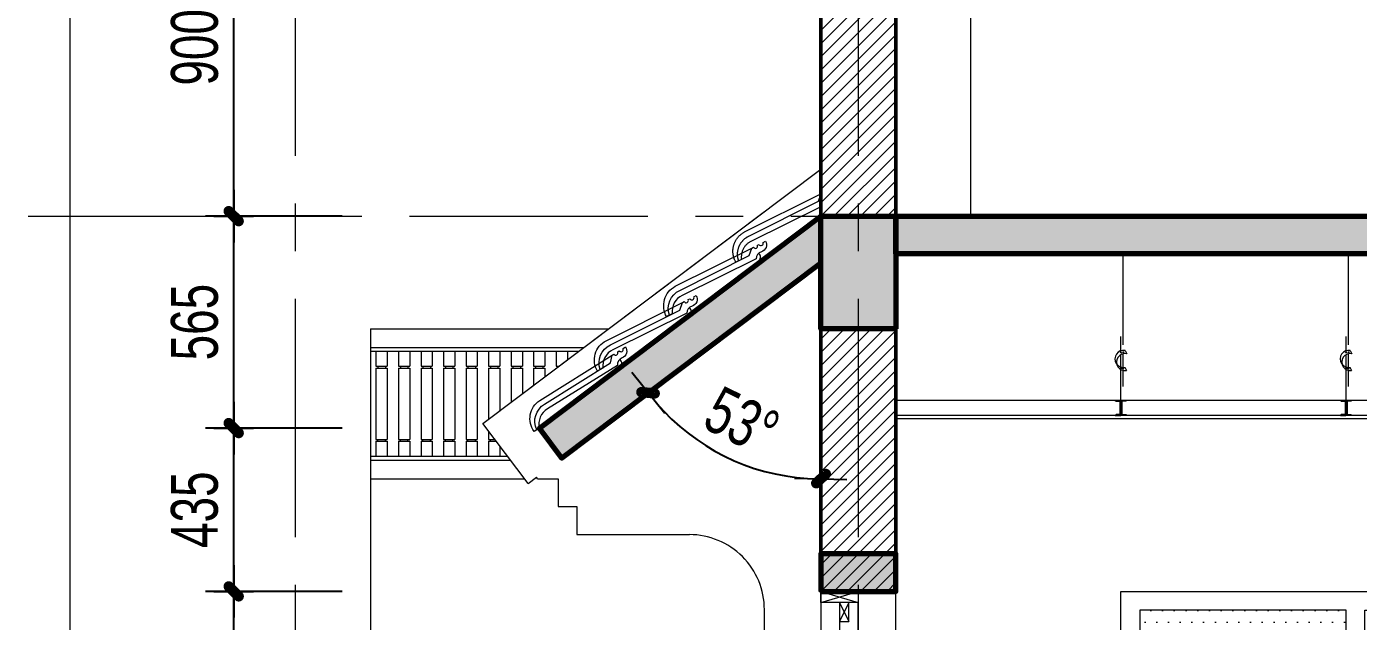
# Model space of a CAD drawing. Header units: inches. Extents: x 88947 to 296847, y 35049 to 161062.
# Drawn here: x 217520 to 221069, y 149428 to 151013 of the extents above; entities that cross this region are included whole.
import ezdxf
from ezdxf.xclip import XClip

# ---------------------------------------------------------------- set-up
doc = ezdxf.new("R2010")
doc.units = ezdxf.units.IN
doc.header["$MEASUREMENT"] = 0
doc.header["$XCLIPFRAME"] = 0
doc.header["$PDMODE"] = 1
doc.linetypes.add('ACAD_ISO03W100', pattern=[30, 12, -18])
doc.linetypes.add('CENTER', pattern=[50.8, 31.75, -6.35, 6.35, -6.35])
for name, color, linetype, lineweight in [('A-Dims', 145, 'Continuous', 25), ('CUA', 42, 'Continuous', 20), ('DIM', 7, 'Continuous', 25), ('HACTH', 8, 'Continuous', 5), ('HATCH', 8, 'Continuous', 5), ('KHUNG 1', 6, 'Continuous', 70), ('KY HIEU', 4, 'Continuous', 25), ('mb$0$CUA', 42, 'Continuous', 20), ('mb$0$net manh', 251, 'Continuous', 5), ('THAY', 3, 'Continuous', 18), ('TRUC', 252, 'ACAD_ISO03W100', 13), ('TUONG', 4, 'Continuous', 50)]:
    doc.layers.add(name, color=color, linetype=linetype, lineweight=lineweight)
doc.styles.add('VNI-HELVE-CONDENSE', font='VNARIAL.TTF', dxfattribs={"width": 0.7})
doc.dimstyles.new('TAS-100', dxfattribs={"dimscale": 50, "dimtxt": 2.5, "dimasz": 0.7, "dimexe": 1.5, "dimexo": 1.5, "dimgap": 0.8, "dimtad": 1, "dimdec": 0, "dimzin": 3, "dimdsep": 46, "dimtxsty": 'VNI-HELVE-CONDENSE', "dimblk": 'TICK', "dimcen": 2.5, "dimclrt": 71, "dimazin": 2, "dimtfac": 0.75, "dimtdec": 0, "dimtix": 1, "dimtmove": 2, "dimatfit": 2, "dimldrblk": 'TICK123', "dimfxl": 1.5, "dimtolj": 1, "dimtzin": 0, "dimarcsym": 0})
pattern_1 = [(45, (219635.79, 149507.526), (-17.6777, 17.6777), [])]
pattern_2 = [(45, (219635.79, 150507.526), (-17.6777, 17.6777), [])]

# ---------------------------------------------------------------- blocks, each defined once
blk = doc.blocks.new('TICK')
at = {"layer": 'A-Dims', "color": 1}
for p, q in [((0, 1.5), (0, -1.5)), ((-2, 0), (2, 0))]:
    blk.add_line(p, q, dxfattribs=at)
at = {"layer": 'A-Dims', "color": 1, "const_width": 0.788}
blk.add_lwpolyline([(-0.33, -0.35), (0.38, 0.38)], dxfattribs=at)
at = {"layer": 'A-Dims', "color": 1, "const_width": 0.394}
for points in [[(0.24, 0.52, -0.414214), (0.52, 0.52, -1)], [(0.52, 0.52, -0.414214), (0.52, 0.24, -1)], [(-0.47, -0.21, 0.414214), (-0.47, -0.49, 1)], [(-0.47, -0.49, 0.414214), (-0.19, -0.49, 1)]]:
    blk.add_lwpolyline(points, format="xyb", dxfattribs=at)
blk = doc.blocks.new('*D2846')
at = {"layer": 'Defpoints', "color": 0}
for p in [(219635.8, 150382.3), (219635.8, 150207.5), (219303.4, 149913.4), (218946.4, 149862.8), (219635.8, 149507.5)]:
    blk.add_point(p, dxfattribs=at)
at = {"layer": 'DIM', "color": 0, "lineweight": -2}
blk.add_arc((219635.8, 150382.3), 574.8, 220.4894, 266.5106, dxfattribs=at)
at = {"layer": 'DIM', "color": 0, "lineweight": -2, "xscale": 35, "yscale": 35, "zscale": 35}
for p, rotation in [((219176.7, 150036.4), 128.7447022025367), ((219635.8, 149807.5), 358.2552977974658)]:
    blk.add_blockref('TICK', p, dxfattribs=dict(at, rotation=rotation))
at = {"layer": 'DIM', "color": 71, "insert": (219425.7, 149960.9), "char_height": 125, "attachment_point": 5, "rotation": 333.5, "style": 'VNI-HELVE-CONDENSE'}
blk.add_mtext('\\A1;53°', dxfattribs=at)
blk = doc.blocks.new('TICK123')
at = {"layer": 'A-Dims', "color": 1}
blk.add_lwpolyline([(0.05, 0, 0, 0.84, 0), (-2.11, 0, 8.4, 8.4, 0)], format="xyseb", dxfattribs=at)
blk = doc.blocks.new('*D4057')
at = {"layer": 'Defpoints', "color": 0}
for p in [(219635.8, 150382.3), (219635.8, 150207.5), (219303.4, 149913.4), (218946.4, 149862.8), (219635.8, 149507.5)]:
    blk.add_point(p, dxfattribs=at)
at = {"layer": 'DIM', "color": 0, "lineweight": -2}
blk.add_arc((219635.8, 150382.3), 574.8, 220.4894, 266.5106, dxfattribs=at)
at = {"layer": 'DIM', "color": 0, "lineweight": -2, "xscale": 35, "yscale": 35, "zscale": 35}
for p, rotation in [((219176.7, 150036.4), 128.744702202537), ((219635.8, 149807.5), 358.2552977974654)]:
    blk.add_blockref('TICK', p, dxfattribs=dict(at, rotation=rotation))
at = {"layer": 'DIM', "color": 71, "insert": (219425.7, 149960.9), "char_height": 125, "attachment_point": 5, "rotation": 333.5, "style": 'VNI-HELVE-CONDENSE'}
blk.add_mtext('\\A1;53°', dxfattribs=at)
blk = doc.blocks.new('A$C08A16807')
blk.add_lwpolyline([(-252.4, -112.1, -0.380933), (-216.6, -50), (-20.9, 17.8), (-11.8, 36.8), (-6.9, 38.5, 0.954486), (4.4, 42.5), (9, 44.1, 0.954486), (20.3, 48), (27.3, 50.5, -0.47847), (12.4, 23.6, 0.356765), (-4.1, 7), (-211.6, -64.2, 0.329869), (-244.5, -109.3), (-260.2, -114.9, -0.426494), (-226.9, -37.7), (-11.9, 36.6)], format="xyb")
blk.add_arc((-3.5, 11.8), 12.3, 286.618, 48.1469)
blk = doc.blocks.new('A$C08282F23')
at = {"layer": 'HACTH'}
h = blk.add_hatch(dxfattribs=at)
h.set_pattern_fill('DOTS', color=256, scale=500, style=0)
h.set_pattern_definition([(0, (-1750, 50), (15.625, 31.25), [0, -31.25])])
h.paths.add_polyline_path([(-1200, 150), (-1200, 2350), (-1750, 2350), (-1750, 150)])
h = blk.add_hatch(dxfattribs=at)
h.set_pattern_fill('DOTS', color=256, scale=500, style=0)
h.set_pattern_definition([(180, (1750, 50), (-15.625, 31.25), [0, -31.25])])
h.paths.add_polyline_path([(1200, 150), (1200, 2350), (1750, 2350), (1750, 150)])
h = blk.add_hatch(dxfattribs=at)
h.set_pattern_fill('DOTS', color=256, scale=500, style=0)
h.set_pattern_definition([(0, (-1010, 90), (15.625, 31.25), [0, -31.25])])
h.paths.add_polyline_path([(-740, 2210), (-1010, 2210), (-1010, 350), (-740, 350)])
h = blk.add_hatch(dxfattribs=at)
h.set_pattern_fill('DOTS', color=256, scale=500, style=0)
h.set_pattern_definition([(0, (-460, 90), (15.625, 31.25), [0, -31.25])])
h.paths.add_polyline_path([(-140, 2210), (-460, 2210), (-460, 350), (-140, 350)])
h = blk.add_hatch(dxfattribs=at)
h.set_pattern_fill('DOTS', color=256, scale=500, style=0)
h.set_pattern_definition([(180, (460, 90), (-15.625, 31.25), [0, -31.25])])
h.paths.add_polyline_path([(140, 2210), (460, 2210), (460, 350), (140, 350)])
h = blk.add_hatch(dxfattribs=at)
h.set_pattern_fill('DOTS', color=256, scale=500, style=0)
h.set_pattern_definition([(180, (1010, 90), (-15.625, 31.25), [0, -31.25])])
h.paths.add_polyline_path([(740, 2210), (1010, 2210), (1010, 350), (740, 350)])
at = {"layer": 'CUA'}
for points in [[(-1200, 100), (-1800, 100), (-1800, 2400), (-1200, 2400)], [(1200, 2400), (-1200, 2400)], [(1200, 100), (1800, 100), (1800, 2400), (1200, 2400)], [(-1200, 150), (-1200, 2350), (-1750, 2350), (-1750, 150), (-1200, 150)], [(-600, 2350), (-1150, 2350), (-1150, 100), (-600, 100), (-600, 2350)], [(600, 2350), (-600, 2350)], [(-600, 100), (-600, 2350)], [(600, 100), (1150, 100), (1150, 2350), (600, 2350), (600, 100)], [(600, 100), (600, 2350)], [(1200, 150), (1200, 2350), (1750, 2350), (1750, 150), (1200, 150)], [(140, 2210), (460, 2210)], [(-1200, 100), (1200, 100)], [(-600, 100), (600, 100)]]:
    blk.add_lwpolyline(points, dxfattribs=at)
for points in [[(0, 2350), (-600, 2350), (-600, 100), (0, 100)], [(0, 2350), (600, 2350), (600, 100), (0, 100)], [(-740, 2210), (-1010, 2210), (-1010, 350), (-740, 350)], [(-140, 2210), (-460, 2210), (-460, 350), (-140, 350)], [(140, 2210), (460, 2210), (460, 350), (140, 350)], [(740, 2210), (1010, 2210), (1010, 350), (740, 350)]]:
    blk.add_lwpolyline(points, close=True, dxfattribs=at)
blk = doc.blocks.new('A$C7B57405B')
at = {"layer": 'THAY'}
for p, q in [((0, 0), (1500, 0)), ((0, 0), (0, -60)), ((1500, 0), (1500, -60)), ((1800, 0), (3800, 0)), ((1800, 0), (1800, -60)), ((0, -50), (1500, -50)), ((0, -60), (1500, -60)), ((15, -60), (15, -100)), ((45, -60), (45, -100)), ((75, -60), (75, -100)), ((105, -60), (105, -100)), ((135, -60), (135, -100)), ((165, -60), (165, -100)), ((195, -60), (195, -100)), ((225, -60), (225, -100)), ((255, -60), (255, -100)), ((285, -60), (285, -100)), ((315, -60), (315, -100)), ((345, -60), (345, -100)), ((375, -60), (375, -100)), ((405, -60), (405, -100)), ((435, -60), (435, -100)), ((465, -60), (465, -100)), ((495, -60), (495, -100)), ((525, -60), (525, -100)), ((555, -60), (555, -100)), ((585, -60), (585, -100)), ((615, -60), (615, -100)), ((645, -60), (645, -100)), ((675, -60), (675, -100)), ((705, -60), (705, -100)), ((735, -60), (735, -100)), ((765, -60), (765, -100)), ((795, -60), (795, -100)), ((825, -60), (825, -100)), ((855, -60), (855, -100)), ((885, -60), (885, -100)), ((915, -60), (915, -100)), ((945, -60), (945, -100)), ((975, -60), (975, -100)), ((1005, -60), (1005, -100)), ((1035, -60), (1035, -100)), ((1065, -60), (1065, -100)), ((1095, -60), (1095, -100)), ((1125, -60), (1125, -100)), ((1155, -60), (1155, -100)), ((1185, -60), (1185, -100)), ((1215, -60), (1215, -100)), ((1245, -60), (1245, -100)), ((1275, -60), (1275, -100)), ((1305, -60), (1305, -100)), ((1335, -60), (1335, -100)), ((1365, -60), (1365, -100)), ((1395, -60), (1395, -100)), ((1425, -60), (1425, -100)), ((1455, -60), (1455, -100)), ((1485, -60), (1485, -100)), ((1800, -50), (3800, -50)), ((1800, -60), (3800, -60)), ((1825, -60), (1825, -100)), ((1855, -60), (1855, -100)), ((1885, -60), (1885, -100)), ((1915, -60), (1915, -100)), ((1945, -60), (1945, -100)), ((1975, -60), (1975, -100)), ((2005, -60), (2005, -100)), ((2035, -60), (2035, -100)), ((2065, -60), (2065, -100)), ((2095, -60), (2095, -100)), ((2125, -60), (2125, -100)), ((2155, -60), (2155, -100)), ((2185, -60), (2185, -100)), ((2215, -60), (2215, -100)), ((2245, -60), (2245, -100)), ((2275, -60), (2275, -100)), ((2305, -60), (2305, -100)), ((2335, -60), (2335, -100)), ((2365, -60), (2365, -100)), ((2395, -60), (2395, -100)), ((2425, -60), (2425, -100)), ((2455, -60), (2455, -100)), ((2485, -60), (2485, -100)), ((2515, -60), (2515, -100)), ((2545, -60), (2545, -100)), ((2575, -60), (2575, -100)), ((2605, -60), (2605, -100)), ((15, -100), (45, -100)), ((15, -105), (45, -105)), ((15, -105), (15, -295)), ((20, -100), (20, -105)), ((40, -100), (40, -105)), ((45, -105), (45, -295)), ((75, -100), (105, -100)), ((75, -105), (105, -105)), ((75, -105), (75, -295)), ((80, -100), (80, -105)), ((100, -100), (100, -105)), ((105, -105), (105, -295)), ((135, -100), (165, -100)), ((135, -105), (165, -105)), ((135, -105), (135, -295)), ((140, -100), (140, -105)), ((160, -100), (160, -105)), ((165, -105), (165, -295)), ((195, -100), (225, -100)), ((195, -105), (225, -105)), ((195, -105), (195, -295)), ((200, -100), (200, -105)), ((220, -100), (220, -105)), ((225, -105), (225, -295)), ((255, -100), (285, -100)), ((255, -105), (285, -105)), ((255, -105), (255, -295)), ((260, -100), (260, -105)), ((280, -100), (280, -105)), ((285, -105), (285, -295)), ((315, -100), (345, -100)), ((315, -105), (345, -105)), ((315, -105), (315, -295)), ((320, -100), (320, -105)), ((340, -100), (340, -105)), ((345, -105), (345, -295)), ((375, -100), (405, -100)), ((375, -105), (405, -105)), ((375, -105), (375, -295)), ((380, -100), (380, -105)), ((400, -100), (400, -105)), ((405, -105), (405, -295)), ((435, -100), (465, -100)), ((435, -105), (465, -105)), ((435, -105), (435, -295)), ((440, -100), (440, -105)), ((460, -100), (460, -105)), ((465, -105), (465, -295)), ((495, -100), (525, -100)), ((495, -105), (525, -105)), ((495, -105), (495, -295)), ((500, -100), (500, -105)), ((520, -100), (520, -105)), ((525, -105), (525, -295)), ((555, -100), (585, -100)), ((555, -105), (585, -105)), ((555, -105), (555, -295)), ((560, -100), (560, -105)), ((580, -100), (580, -105)), ((585, -105), (585, -295)), ((615, -100), (645, -100)), ((615, -105), (645, -105)), ((615, -105), (615, -295)), ((620, -100), (620, -105)), ((640, -100), (640, -105)), ((645, -105), (645, -295)), ((675, -100), (705, -100)), ((675, -105), (705, -105)), ((675, -105), (675, -295)), ((680, -100), (680, -105)), ((700, -100), (700, -105)), ((705, -105), (705, -295)), ((735, -100), (765, -100)), ((735, -105), (765, -105)), ((735, -105), (735, -295)), ((740, -100), (740, -105)), ((760, -100), (760, -105)), ((765, -105), (765, -295)), ((795, -100), (825, -100)), ((795, -105), (825, -105)), ((795, -105), (795, -295)), ((800, -100), (800, -105)), ((820, -100), (820, -105)), ((825, -105), (825, -295)), ((855, -100), (885, -100)), ((855, -105), (885, -105)), ((855, -105), (855, -295)), ((860, -100), (860, -105)), ((880, -100), (880, -105)), ((885, -105), (885, -295)), ((915, -100), (945, -100)), ((915, -105), (945, -105)), ((915, -105), (915, -295)), ((920, -100), (920, -105)), ((940, -100), (940, -105)), ((945, -105), (945, -295)), ((975, -100), (1005, -100)), ((975, -105), (1005, -105)), ((975, -105), (975, -295)), ((980, -100), (980, -105)), ((1000, -100), (1000, -105)), ((1005, -105), (1005, -295)), ((1035, -100), (1065, -100)), ((1035, -105), (1065, -105)), ((1035, -105), (1035, -295)), ((1040, -100), (1040, -105)), ((1060, -100), (1060, -105)), ((1065, -105), (1065, -295)), ((1095, -100), (1125, -100)), ((1095, -105), (1125, -105)), ((1095, -105), (1095, -295)), ((1100, -100), (1100, -105)), ((1120, -100), (1120, -105)), ((1125, -105), (1125, -295)), ((1155, -100), (1185, -100)), ((1155, -105), (1185, -105)), ((1155, -105), (1155, -295)), ((1160, -100), (1160, -105)), ((1180, -100), (1180, -105)), ((1185, -105), (1185, -295)), ((1215, -100), (1245, -100)), ((1215, -105), (1245, -105)), ((1215, -105), (1215, -295)), ((1220, -100), (1220, -105)), ((1240, -100), (1240, -105)), ((1245, -105), (1245, -295)), ((1275, -100), (1305, -100)), ((1275, -105), (1305, -105)), ((1275, -105), (1275, -295)), ((1280, -100), (1280, -105)), ((1300, -100), (1300, -105)), ((1305, -105), (1305, -295)), ((1335, -100), (1365, -100)), ((1335, -105), (1365, -105)), ((1335, -105), (1335, -295)), ((1340, -100), (1340, -105)), ((1360, -100), (1360, -105)), ((1365, -105), (1365, -295)), ((1395, -100), (1425, -100)), ((1395, -105), (1425, -105)), ((1395, -105), (1395, -295)), ((1400, -100), (1400, -105)), ((1420, -100), (1420, -105)), ((1425, -105), (1425, -295)), ((1455, -100), (1485, -100)), ((1455, -105), (1485, -105)), ((1455, -105), (1455, -295)), ((1460, -100), (1460, -105)), ((1480, -100), (1480, -105)), ((1485, -105), (1485, -295)), ((1825, -100), (1855, -100)), ((1825, -105), (1855, -105)), ((1825, -105), (1825, -295)), ((1830, -100), (1830, -105)), ((1850, -100), (1850, -105)), ((1855, -105), (1855, -295)), ((1885, -100), (1915, -100)), ((1885, -105), (1915, -105)), ((1885, -105), (1885, -295)), ((1890, -100), (1890, -105)), ((1910, -100), (1910, -105)), ((1915, -105), (1915, -295)), ((1945, -100), (1975, -100)), ((1945, -105), (1975, -105)), ((1945, -105), (1945, -295)), ((1950, -100), (1950, -105)), ((1970, -100), (1970, -105)), ((1975, -105), (1975, -295)), ((2005, -100), (2035, -100)), ((2005, -105), (2035, -105)), ((2005, -105), (2005, -295)), ((2010, -100), (2010, -105)), ((2030, -100), (2030, -105)), ((2035, -105), (2035, -295)), ((2065, -100), (2095, -100)), ((2065, -105), (2095, -105)), ((2065, -105), (2065, -295)), ((2070, -100), (2070, -105)), ((2090, -100), (2090, -105)), ((2095, -105), (2095, -295)), ((2125, -100), (2155, -100)), ((2125, -105), (2155, -105)), ((2125, -105), (2125, -295)), ((2130, -100), (2130, -105)), ((2150, -100), (2150, -105)), ((2155, -105), (2155, -295)), ((2185, -100), (2215, -100)), ((2185, -105), (2215, -105)), ((2185, -105), (2185, -295)), ((2190, -100), (2190, -105)), ((2210, -100), (2210, -105)), ((2215, -105), (2215, -295)), ((2245, -100), (2275, -100)), ((2245, -105), (2275, -105)), ((2245, -105), (2245, -295)), ((2250, -100), (2250, -105)), ((2270, -100), (2270, -105)), ((2275, -105), (2275, -295)), ((2305, -100), (2335, -100)), ((2305, -105), (2335, -105)), ((2305, -105), (2305, -295)), ((2310, -100), (2310, -105)), ((2330, -100), (2330, -105)), ((2335, -105), (2335, -295)), ((2365, -100), (2395, -100)), ((2365, -105), (2395, -105)), ((2365, -105), (2365, -295)), ((2370, -100), (2370, -105)), ((2390, -100), (2390, -105)), ((2395, -105), (2395, -295)), ((2425, -100), (2455, -100)), ((2425, -105), (2455, -105)), ((2425, -105), (2425, -295)), ((2430, -100), (2430, -105)), ((2450, -100), (2450, -105)), ((2455, -105), (2455, -295)), ((2485, -100), (2515, -100)), ((2485, -105), (2515, -105)), ((2485, -105), (2485, -295)), ((2490, -100), (2490, -105)), ((2510, -100), (2510, -105)), ((2515, -105), (2515, -295)), ((2545, -100), (2575, -100)), ((2545, -105), (2575, -105)), ((2545, -105), (2545, -295)), ((2550, -100), (2550, -105)), ((2570, -100), (2570, -105)), ((2575, -105), (2575, -295)), ((2605, -100), (2635, -100)), ((2605, -105), (2635, -105)), ((2605, -105), (2605, -295)), ((2610, -100), (2610, -105)), ((2630, -100), (2630, -105)), ((15, -295), (45, -295)), ((15, -300), (45, -300)), ((15, -300), (15, -340)), ((20, -300), (20, -295)), ((40, -300), (40, -295)), ((45, -300), (45, -340)), ((75, -295), (105, -295)), ((75, -300), (105, -300)), ((75, -300), (75, -340)), ((80, -300), (80, -295)), ((100, -300), (100, -295)), ((105, -300), (105, -340)), ((135, -295), (165, -295)), ((135, -300), (165, -300)), ((135, -300), (135, -340)), ((140, -300), (140, -295)), ((160, -300), (160, -295)), ((165, -300), (165, -340)), ((195, -295), (225, -295)), ((195, -300), (225, -300)), ((195, -300), (195, -340)), ((200, -300), (200, -295)), ((220, -300), (220, -295)), ((225, -300), (225, -340)), ((255, -295), (285, -295)), ((255, -300), (285, -300)), ((255, -300), (255, -340)), ((260, -300), (260, -295)), ((280, -300), (280, -295)), ((285, -300), (285, -340)), ((315, -295), (345, -295)), ((315, -300), (345, -300)), ((315, -300), (315, -340)), ((320, -300), (320, -295)), ((340, -300), (340, -295)), ((345, -300), (345, -340)), ((375, -295), (405, -295)), ((375, -300), (405, -300)), ((375, -300), (375, -340)), ((380, -300), (380, -295)), ((400, -300), (400, -295)), ((405, -300), (405, -340)), ((435, -295), (465, -295)), ((435, -300), (465, -300)), ((435, -300), (435, -340)), ((440, -300), (440, -295)), ((460, -300), (460, -295)), ((465, -300), (465, -340)), ((495, -295), (525, -295)), ((495, -300), (525, -300)), ((495, -300), (495, -340)), ((500, -300), (500, -295)), ((520, -300), (520, -295)), ((525, -300), (525, -340)), ((555, -295), (585, -295)), ((555, -300), (585, -300)), ((555, -300), (555, -340)), ((560, -300), (560, -295)), ((580, -300), (580, -295)), ((585, -300), (585, -340)), ((615, -295), (645, -295)), ((615, -300), (645, -300)), ((615, -300), (615, -340)), ((620, -300), (620, -295)), ((640, -300), (640, -295)), ((645, -300), (645, -340)), ((675, -295), (705, -295)), ((675, -300), (705, -300)), ((675, -300), (675, -340)), ((680, -300), (680, -295)), ((700, -300), (700, -295)), ((705, -300), (705, -340)), ((735, -295), (765, -295)), ((735, -300), (765, -300)), ((735, -300), (735, -340)), ((740, -300), (740, -295)), ((760, -300), (760, -295)), ((765, -300), (765, -340)), ((795, -295), (825, -295)), ((795, -300), (825, -300)), ((795, -300), (795, -340)), ((800, -300), (800, -295)), ((820, -300), (820, -295)), ((825, -300), (825, -340)), ((855, -295), (885, -295)), ((855, -300), (885, -300)), ((855, -300), (855, -340)), ((860, -300), (860, -295)), ((880, -300), (880, -295)), ((885, -300), (885, -340)), ((915, -295), (945, -295)), ((915, -300), (945, -300)), ((915, -300), (915, -340)), ((920, -300), (920, -295)), ((940, -300), (940, -295)), ((945, -300), (945, -340)), ((975, -295), (1005, -295)), ((975, -300), (1005, -300)), ((975, -300), (975, -340)), ((980, -300), (980, -295)), ((1000, -300), (1000, -295)), ((1005, -300), (1005, -340)), ((1035, -295), (1065, -295)), ((1035, -300), (1065, -300)), ((1035, -300), (1035, -340)), ((1040, -300), (1040, -295)), ((1060, -300), (1060, -295)), ((1065, -300), (1065, -340)), ((1095, -295), (1125, -295)), ((1095, -300), (1125, -300)), ((1095, -300), (1095, -340)), ((1100, -300), (1100, -295)), ((1120, -300), (1120, -295)), ((1125, -300), (1125, -340)), ((1155, -295), (1185, -295)), ((1155, -300), (1185, -300)), ((1155, -300), (1155, -340)), ((1160, -300), (1160, -295)), ((1180, -300), (1180, -295)), ((1185, -300), (1185, -340)), ((1215, -295), (1245, -295)), ((1215, -300), (1245, -300)), ((1215, -300), (1215, -340)), ((1220, -300), (1220, -295)), ((1240, -300), (1240, -295)), ((1245, -300), (1245, -340)), ((1275, -295), (1305, -295)), ((1275, -300), (1305, -300)), ((1275, -300), (1275, -340)), ((1280, -300), (1280, -295)), ((1300, -300), (1300, -295)), ((1305, -300), (1305, -340)), ((1335, -295), (1365, -295)), ((1335, -300), (1365, -300)), ((1335, -300), (1335, -340)), ((1340, -300), (1340, -295)), ((1360, -300), (1360, -295)), ((1365, -300), (1365, -340)), ((1395, -295), (1425, -295)), ((1395, -300), (1425, -300)), ((1395, -300), (1395, -340)), ((1400, -300), (1400, -295)), ((1420, -300), (1420, -295)), ((1425, -300), (1425, -340)), ((1455, -295), (1485, -295)), ((1455, -300), (1485, -300)), ((1455, -300), (1455, -340)), ((1460, -300), (1460, -295)), ((1480, -300), (1480, -295)), ((1485, -300), (1485, -340)), ((1825, -295), (1855, -295)), ((1825, -300), (1855, -300)), ((1825, -300), (1825, -340)), ((1830, -300), (1830, -295)), ((1850, -300), (1850, -295)), ((1855, -300), (1855, -340)), ((1885, -295), (1915, -295)), ((1885, -300), (1915, -300)), ((1885, -300), (1885, -340)), ((1890, -300), (1890, -295)), ((1910, -300), (1910, -295)), ((1915, -300), (1915, -340)), ((1945, -295), (1975, -295)), ((1945, -300), (1975, -300)), ((1945, -300), (1945, -340)), ((1950, -300), (1950, -295)), ((1970, -300), (1970, -295)), ((1975, -300), (1975, -340)), ((2005, -295), (2035, -295)), ((2005, -300), (2035, -300)), ((2005, -300), (2005, -340)), ((2010, -300), (2010, -295)), ((2030, -300), (2030, -295)), ((2035, -300), (2035, -340)), ((2065, -295), (2095, -295)), ((2065, -300), (2095, -300)), ((2065, -300), (2065, -340)), ((2070, -300), (2070, -295)), ((2090, -300), (2090, -295)), ((2095, -300), (2095, -340)), ((2125, -295), (2155, -295)), ((2125, -300), (2155, -300)), ((2125, -300), (2125, -340)), ((2130, -300), (2130, -295)), ((2150, -300), (2150, -295)), ((2155, -300), (2155, -340)), ((2185, -295), (2215, -295)), ((2185, -300), (2215, -300)), ((2185, -300), (2185, -340)), ((2190, -300), (2190, -295)), ((2210, -300), (2210, -295)), ((2215, -300), (2215, -340)), ((2245, -295), (2275, -295)), ((2245, -300), (2275, -300)), ((2245, -300), (2245, -340)), ((2250, -300), (2250, -295)), ((2270, -300), (2270, -295)), ((2275, -300), (2275, -340)), ((2305, -295), (2335, -295)), ((2305, -300), (2335, -300)), ((2305, -300), (2305, -340)), ((2310, -300), (2310, -295)), ((2330, -300), (2330, -295)), ((2335, -300), (2335, -340)), ((2365, -295), (2395, -295)), ((2365, -300), (2395, -300)), ((2365, -300), (2365, -340)), ((2370, -300), (2370, -295)), ((2390, -300), (2390, -295)), ((2395, -300), (2395, -340)), ((2425, -295), (2455, -295)), ((2425, -300), (2455, -300)), ((2425, -300), (2425, -340)), ((2430, -300), (2430, -295)), ((2450, -300), (2450, -295)), ((2455, -300), (2455, -340)), ((2485, -295), (2515, -295)), ((2485, -300), (2515, -300)), ((2485, -300), (2485, -340)), ((2490, -300), (2490, -295)), ((2510, -300), (2510, -295)), ((2515, -300), (2515, -340)), ((2545, -295), (2575, -295)), ((2545, -300), (2575, -300)), ((2545, -300), (2545, -340)), ((2550, -300), (2550, -295)), ((2570, -300), (2570, -295)), ((2575, -300), (2575, -340)), ((2605, -295), (2635, -295)), ((2605, -300), (2635, -300)), ((2605, -300), (2605, -340)), ((2610, -300), (2610, -295)), ((2630, -300), (2630, -295)), ((0, -340), (1500, -340)), ((0, -340), (0, -400)), ((0, -350), (1500, -350)), ((1500, -340), (1500, -400)), ((1800, -340), (3800, -340)), ((1800, -340), (1800, -400)), ((1800, -350), (3800, -350)), ((0, -400), (1500, -400)), ((1800, -400), (3800, -400))]:
    blk.add_line(p, q, dxfattribs=at)
blk = doc.blocks.new('*D4077')
at = {"layer": 'Defpoints', "color": 0}
for p in [(218071.6, 150507.5), (218435.8, 150507.5), (218435.8, 149942.7)]:
    blk.add_point(p, dxfattribs=at)
at = {"layer": 'DIM', "color": 0, "lineweight": -2}
for p, q in [((218360.8, 150507.5), (217996.6, 150507.5)), ((218071.6, 149977.7), (218071.6, 150472.5)), ((218360.8, 149942.7), (217996.6, 149942.7))]:
    blk.add_line(p, q, dxfattribs=at)
at = {"layer": 'DIM', "color": 0, "lineweight": -2, "xscale": 35, "yscale": 35, "zscale": 35}
for p, rotation in [((218071.6, 150507.5), 90), ((218071.6, 149942.7), 270)]:
    blk.add_blockref('TICK', p, dxfattribs=dict(at, rotation=rotation))
at = {"layer": 'DIM', "color": 71, "insert": (217967.8, 150225.1), "char_height": 125, "attachment_point": 5, "rotation": 90, "style": 'VNI-HELVE-CONDENSE'}
blk.add_mtext('\\A1;565', dxfattribs=at)
blk = doc.blocks.new('*D4078')
at = {"layer": 'Defpoints', "color": 0}
for p in [(218071.6, 151407.5), (218435.8, 151407.5), (218435.8, 150507.5)]:
    blk.add_point(p, dxfattribs=at)
at = {"layer": 'DIM', "color": 0, "lineweight": -2}
for p, q in [((218360.8, 151407.5), (217996.6, 151407.5)), ((218071.6, 150542.5), (218071.6, 151372.5)), ((218360.8, 150507.5), (217996.6, 150507.5))]:
    blk.add_line(p, q, dxfattribs=at)
at = {"layer": 'DIM', "color": 0, "lineweight": -2, "xscale": 35, "yscale": 35, "zscale": 35}
for p, rotation in [((218071.6, 151407.5), 90), ((218071.6, 150507.5), 270)]:
    blk.add_blockref('TICK', p, dxfattribs=dict(at, rotation=rotation))
at = {"layer": 'DIM', "color": 71, "insert": (217967.8, 150957.5), "char_height": 125, "attachment_point": 5, "rotation": 90, "style": 'VNI-HELVE-CONDENSE'}
blk.add_mtext('\\A1;900', dxfattribs=at)
blk = doc.blocks.new('*D4074')
at = {"layer": 'Defpoints', "color": 0}
for p in [(218071.6, 149507.5), (218435.8, 149507.5), (218435.8, 147207.5)]:
    blk.add_point(p, dxfattribs=at)
at = {"layer": 'DIM', "color": 0, "lineweight": -2}
for p, q in [((218360.8, 149507.5), (217996.6, 149507.5)), ((218071.6, 147242.5), (218071.6, 149472.5)), ((218360.8, 147207.5), (217996.6, 147207.5))]:
    blk.add_line(p, q, dxfattribs=at)
at = {"layer": 'DIM', "color": 0, "lineweight": -2, "xscale": 35, "yscale": 35, "zscale": 35}
for p, rotation in [((218071.6, 149507.5), 90), ((218071.6, 147207.5), 270)]:
    blk.add_blockref('TICK', p, dxfattribs=dict(at, rotation=rotation))
at = {"layer": 'DIM', "color": 71, "insert": (217967.7, 148357.5), "char_height": 125, "attachment_point": 5, "rotation": 90, "style": 'VNI-HELVE-CONDENSE'}
blk.add_mtext('\\A1;2300', dxfattribs=at)
blk = doc.blocks.new('*D4075')
at = {"layer": 'Defpoints', "color": 0}
for p in [(218071.6, 149942.7), (218435.8, 149942.7), (218435.8, 149507.5)]:
    blk.add_point(p, dxfattribs=at)
at = {"layer": 'DIM', "color": 0, "lineweight": -2}
for p, q in [((218360.8, 149942.7), (217996.6, 149942.7)), ((218071.6, 149542.5), (218071.6, 149907.7)), ((218360.8, 149507.5), (217996.6, 149507.5))]:
    blk.add_line(p, q, dxfattribs=at)
at = {"layer": 'DIM', "color": 0, "lineweight": -2, "xscale": 35, "yscale": 35, "zscale": 35}
for p, rotation in [((218071.6, 149942.7), 90), ((218071.6, 149507.5), 270)]:
    blk.add_blockref('TICK', p, dxfattribs=dict(at, rotation=rotation))
at = {"layer": 'DIM', "color": 71, "insert": (217967.7, 149725.1), "char_height": 125, "attachment_point": 5, "rotation": 90, "style": 'VNI-HELVE-CONDENSE'}
blk.add_mtext('\\A1;435', dxfattribs=at)

msp = doc.modelspace()

# ---------------------------------------------------------------- hatches: boundary and pattern name
at = {"layer": 'HACTH'}
h = msp.add_hatch(dxfattribs=at)
h.set_pattern_fill('ANSI31', color=256, scale=200, style=0)
h.set_pattern_definition(pattern_2)
h.paths.add_polyline_path([(219835.8, 151407.5), (219635.8, 151407.5), (219635.8, 150507.5), (219835.8, 150507.5)])
h = msp.add_hatch(dxfattribs=at)
h.set_pattern_fill('ANSI31', color=256, scale=200, style=0)
h.set_pattern_definition(pattern_2)
h.paths.add_polyline_path([(219835.8, 151407.5), (219635.8, 151407.5), (219635.8, 150507.5), (219835.8, 150507.5)])
h = msp.add_hatch(dxfattribs=at)
h.set_pattern_fill('ANSI31', color=256, scale=200, style=0)
h.set_pattern_definition(pattern_2)
h.paths.add_polyline_path([(219835.8, 151407.5), (219635.8, 151407.5), (219635.8, 150507.5), (219835.8, 150507.5)])
h = msp.add_hatch(dxfattribs=at)
h.set_pattern_fill('ANSI31', color=256, scale=200, style=0)
h.set_pattern_definition(pattern_2)
h.paths.add_polyline_path([(219835.8, 151407.5), (219635.8, 151407.5), (219635.8, 150507.5), (219835.8, 150507.5)])
h = msp.add_hatch(dxfattribs=at)
h.set_pattern_fill('ANSI31', color=256, scale=200, style=0)
h.set_pattern_definition(pattern_1)
h.paths.add_polyline_path([(219835.8, 150207.5), (219635.8, 150207.5), (219635.8, 149507.5), (219835.8, 149507.5)])
h = msp.add_hatch(dxfattribs=at)
h.set_pattern_fill('ANSI31', color=256, scale=200, style=0)
h.set_pattern_definition(pattern_1)
h.paths.add_polyline_path([(219835.8, 150207.5), (219635.8, 150207.5), (219635.8, 149507.5), (219835.8, 149507.5)])
h = msp.add_hatch(dxfattribs=at)
h.set_pattern_fill('ANSI31', color=256, scale=200, style=0)
h.set_pattern_definition(pattern_1)
h.paths.add_polyline_path([(219835.8, 150207.5), (219635.8, 150207.5), (219635.8, 149507.5), (219835.8, 149507.5)])
h = msp.add_hatch(dxfattribs=at)
h.set_pattern_fill('ANSI31', color=256, scale=200, style=0)
h.set_pattern_definition(pattern_1)
h.paths.add_polyline_path([(219835.8, 150207.5), (219635.8, 150207.5), (219635.8, 149507.5), (219835.8, 149507.5)])
at = {"layer": 'KHUNG 1'}
msp.add_hatch(color=256, dxfattribs=at).paths.add_polyline_path([(219635.8, 150507.5), (218886.2, 149942.7), (218946.4, 149862.8), (219635.8, 150382.3)])

# ---------------------------------------------------------------- linework, layer by layer
at = {"layer": 'CUA'}
for points in [[(219635.8, 149507.5), (219735.8, 149507.5), (219735.8, 149477.5), (219635.8, 149477.5)], [(219710.8, 149477.5), (219685.8, 149477.5), (219685.8, 149427.5), (219710.8, 149427.5)]]:
    msp.add_lwpolyline(points, close=True, dxfattribs=at)
at = {"layer": 'HATCH'}
for p, q in [((220442, 150164.3), (220442, 150407.5)), ((221042, 150164.3), (221042, 150407.5)), ((220435.8, 150143), (220435.8, 150186.9)), ((221035.8, 150143), (221035.8, 150186.9)), ((220447, 150149.5), (220451.2, 150140.8)), ((221047, 150149.5), (221051.2, 150140.8)), ((220435.8, 150101.4), (220435.8, 150138.5)), ((220442, 150099.9), (220442, 150140.2)), ((221035.8, 150101.4), (221035.8, 150138.5)), ((221042, 150099.9), (221042, 150140.2)), ((220435.8, 150016.5), (220435.8, 150098.4)), ((220442, 150053.4), (220442, 150096.6)), ((220446.2, 150104.6), (220450.4, 150096)), ((221035.8, 150016.5), (221035.8, 150098.4)), ((221042, 150053.4), (221042, 150096.6)), ((221046.2, 150104.6), (221050.4, 150096))]:
    msp.add_line(p, q, dxfattribs=at)
for points in [[(226035.8, 150016.5), (219835.8, 150016.5)], [(226035.8, 149976.5), (219835.8, 149976.5)]]:
    msp.add_lwpolyline(points, dxfattribs=at)
for points in [[(220435.3, 150016.5), (220420.8, 150016.5), (220422.8, 150014.5), (220433.3, 150014.5), (220433.3, 149978.5), (220422.8, 149978.5), (220420.8, 149976.5), (220435.3, 149976.5)], [(220436.3, 150016.5), (220450.8, 150016.5), (220448.8, 150014.5), (220438.3, 150014.5), (220438.3, 149978.5), (220448.8, 149978.5), (220450.8, 149976.5), (220436.3, 149976.5)], [(221035.3, 150016.5), (221020.8, 150016.5), (221022.8, 150014.5), (221033.3, 150014.5), (221033.3, 149978.5), (221022.8, 149978.5), (221020.8, 149976.5), (221035.3, 149976.5)], [(221036.3, 150016.5), (221050.8, 150016.5), (221048.8, 150014.5), (221038.3, 150014.5), (221038.3, 149978.5), (221048.8, 149978.5), (221050.8, 149976.5), (221036.3, 149976.5)]]:
    msp.add_lwpolyline(points, close=True, dxfattribs=at)
for centre in [(220442.8, 150127.1), (221042.8, 150127.1), (220447, 150118.5), (221047, 150118.5)]:
    msp.add_arc(centre, 22.8, 79.2898, 278.6516, dxfattribs=at)
for centre, start_param, end_param in [((220435.9, 150143.8), 1.570796326806104, 7.85398163398569), ((220442.3, 150145.1), 1.570796326805798, 7.853981633985384), ((221035.9, 150143.8), 1.570796326806104, 7.85398163398569), ((221042.3, 150145.1), 1.570796326805798, 7.853981633985384)]:
    msp.add_ellipse(centre, major_axis=(1.5, 0.61), ratio=0.439393, start_param=start_param, end_param=end_param, dxfattribs=at)
for centre in [(220435.9, 150102), (220441.7, 150100.7), (221035.9, 150102), (221041.7, 150100.7)]:
    msp.add_ellipse(centre, major_axis=(-1.54, 0.67), ratio=0.366384, dxfattribs=at)
at = {"layer": 'KHUNG 1'}
msp.add_lwpolyline([(219635.8, 150507.5), (218886.2, 149942.7), (218946.4, 149862.8), (219635.8, 150382.3), (219635.8, 150507.5)], dxfattribs=at)
for points in [[(219835.8, 150207.5), (219635.8, 150207.5), (219635.8, 150507.5), (219835.8, 150507.5)], [(224835.8, 150407.5), (219835.8, 150407.5), (219835.8, 150507.5), (224835.8, 150507.5)], [(219635.8, 149507.5), (219835.8, 149507.5), (219835.8, 149607.5), (219635.8, 149607.5)]]:
    msp.add_lwpolyline(points, close=True, dxfattribs=at)
for points in [[(219835.8, 150507.5), (219635.8, 150507.5), (219835.8, 150207.5), (219635.8, 150207.5)], [(224835.8, 150507.5), (219835.8, 150507.5), (224835.8, 150407.5), (219835.8, 150407.5)], [(219635.8, 149607.5), (219835.8, 149607.5), (219635.8, 149507.5), (219835.8, 149507.5)]]:
    msp.add_solid(points, dxfattribs=at)
at = {"layer": 'mb$0$CUA'}
for points in [[(219635.8, 149507.5), (219635.8, 147207.5), (219835.8, 147207.5), (219835.8, 149507.5)], [(219635.8, 147207.5), (219735.8, 147207.5), (219735.8, 149477.5), (219635.8, 149477.5)], [(219685.8, 147237.5), (219735.8, 147237.5), (219735.8, 149477.5), (219685.8, 149477.5)]]:
    msp.add_lwpolyline(points, close=True, dxfattribs=at)
at = {"layer": 'mb$0$net manh'}
for points in [[(219635.8, 149507.5), (219735.8, 149477.5)], [(219635.8, 149477.5), (219735.8, 149507.5)], [(219685.8, 149477.5), (219710.8, 149427.5)], [(219710.8, 149477.5), (219685.8, 149427.5)]]:
    msp.add_lwpolyline(points, dxfattribs=at)
at = {"layer": 'THAY'}
for points in [[(220035.8, 150507.5), (220035.8, 154158.9)], [(217635.8, 147207.5), (217635.8, 152467.3)], [(218735.8, 149954.5), (219635.8, 150632.7)], [(218856.3, 149794.9), (218735.8, 149954.5), (219485.8, 150519.7)], [(218435.8, 150207.5), (218435.8, 147207.5)], [(226035.8, 149967.5), (219835.8, 149967.5)], [(218856.3, 149795), (218878.3, 149811.6)], [(218881.3, 149807.6), (218878.3, 149811.6)], [(218881.3, 149807.6), (218936.2, 149807.6), (218936.2, 149733.7), (218986.2, 149733.7), (218986.2, 149658.7), (219285.8, 149658.7)]]:
    msp.add_lwpolyline(points, dxfattribs=at)
msp.add_lwpolyline([(219635.8, 149320.2), (219485.8, 149320.2), (219485.8, 149458.7, 0.414214), (219285.8, 149658.7)], format="xyb", dxfattribs=at)
at = {"layer": 'TRUC', "linetype": 'CENTER', "ltscale": 20}
for points in [[(218235.8, 157399.1), (218235.8, 145872.1)], [(219735.8, 157399.1), (219735.8, 145872.1)], [(214476.2, 150507.5), (231229.7, 150507.5)]]:
    msp.add_lwpolyline(points, dxfattribs=at)
at = {"layer": 'TUONG'}
for points in [[(219835.8, 151407.5), (219635.8, 151407.5), (219635.8, 150507.5), (219835.8, 150507.5)], [(219835.8, 150207.5), (219635.8, 150207.5), (219635.8, 149507.5), (219835.8, 149507.5)]]:
    msp.add_lwpolyline(points, close=True, dxfattribs=at)

# ---------------------------------------------------------------- block references
at = {"layer": 'KY HIEU', "extrusion": (0, 0, -1)}
ref = msp.add_blockref('A$C7B57405B', (-218435.8, 150207.5), dxfattribs=dict(at, xscale=-1, zscale=-1))
XClip(ref).set_block_clipping_path([(0, 299.9999999818), (1050.0000342905, 299.9999999818), (635.7225394499, 0.0000000002), (300.2113659951, -253.2650395295), (420.3287986868, -412.6662565694), (-56.9252910079, -412.6662565694)])
at = {"layer": 'KY HIEU'}
ref = msp.add_blockref('A$C08282F23', (222235.8, 147107.5), dxfattribs=dict(at, xscale=-1))
XClip(ref).set_block_clipping_path([(-1150.0000502513, -0.0023308276), (1989.4508923857, 2527.8675259833)])
at = {"layer": 'THAY'}
ref = msp.add_blockref('A$C08A16807', (219652.9, 150532.3), dxfattribs=dict(at, rotation=7.464471017458902))
XClip(ref).set_block_clipping_path([(-51.9696181063, -265.0907269109), (-538.9201218982, -201.2896423794), (-493.0550403646, 148.7674878912), (-6.1045365727, 84.9664033597)])
for p, rotation in [((219468.4, 150387.4), 7.464471017458902), ((219283.8, 150242.4), 7.464471017458902), ((219100, 150103.8), 12.90712320794823)]:
    msp.add_blockref('A$C08A16807', p, dxfattribs=dict(at, rotation=rotation))

# ---------------------------------------------------------------- dimensions: what is measured, and where the dimension line sits
at = {"layer": 'DIM'}
for base, p1, p2, picture, middle in [((218071.6, 151407.5), (218435.8, 150507.5), (218435.8, 151407.5), '*D4078', (217967.8, 150957.5)), ((218071.6, 150507.5), (218435.8, 149942.7), (218435.8, 150507.5), '*D4077', (217967.8, 150225.1)), ((218071.6, 149942.7), (218435.8, 149507.5), (218435.8, 149942.7), '*D4075', (217967.7, 149725.1)), ((218071.6, 149507.5), (218435.8, 147207.5), (218435.8, 149507.5), '*D4074', (217967.7, 148357.5))]:
    dim = msp.add_linear_dim(base=base, p1=p1, p2=p2, angle=90, dimstyle='TAS-100', dxfattribs=at)
    dim.commit()
    dim.dimension.update_dxf_attribs({"geometry": picture, "text_midpoint": middle})
for picture in ['*D2846', '*D4057']:
    dim = msp.add_angular_dim_2l(base=(219303.4, 149913.4), line1=((219635.8, 150207.5), (219635.8, 149507.5)), line2=((218946.4, 149862.8), (219635.8, 150382.3)), dimstyle='TAS-100', dxfattribs=at)
    dim.commit()
    dim.dimension.update_dxf_attribs({"geometry": picture, "text_midpoint": (219425.7, 149960.9)})

doc.saveas('drawing.dxf')
